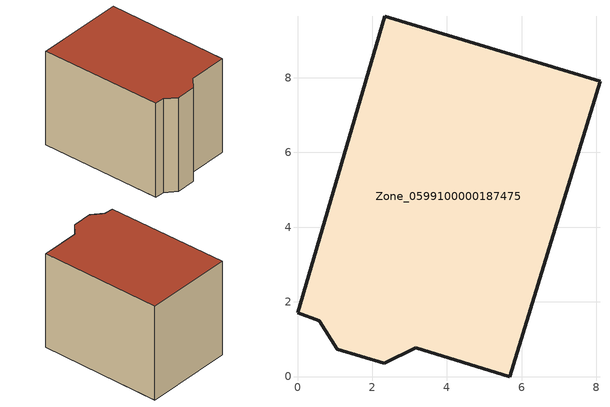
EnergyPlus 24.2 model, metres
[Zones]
Zone_0599100000187475
 floor ground (C_G): 2.34,9.64 8.1,7.91 5.69,0 3.17,0.77 2.32,0.36 1.07,0.73 0.59,1.49 0,1.71 z0
 wall outside (C_F): 1.07,0.73 2.32,0.36 3.17,0.77 5.69,0 8.1,7.91 2.34,9.64 0,1.71 0.59,1.49 1.07,0.73 z0:6.53
 roof outside (C_R): 2.34,9.64 0,1.71 0.59,1.49 1.07,0.73 2.32,0.36 3.17,0.77 5.69,0 8.1,7.91 z6.53
[BUILDING]
Pand.0599100000187475: North Axis=0; Terrain=City; Loads Convergence Tolerance Value=0.04; Temperature Convergence Tolerance Value=0.4; Solar Distribution=FullExterior; Maximum Number of Warmup Days=25; Minimum Number of Warmup Days=1
[Site:Location]
Rotterdam.The.Hague.AP_ZH_NLD Design_Conditions: Latitude=51.96; Longitude=4.45; Time Zone=1; Elevation=-4.5
[SITE:GROUNDTEMPERATURE:BUILDINGSURFACE]
18, 18, 18, 18, 18, 18, 18, 18, 18, 18, 18, 18
[MATERIAL] Thermal Absorptance=0.9; Solar Absorptance=0.7; Visible Absorptance=0.7
Name | Roughness | Thickness | Conductivity | Density | Specific Heat
G.D.1965 | MediumSmooth | 0.15 | 1 | 540 | 1210
F.D.1965 | Rough | 0.3 | 0.857143 | 1920 | 840
R.D.1965 | MediumRough | 0.2 | 0.08 | 1500 | 1000
[CONSTRUCTION]
C_G: G.D.1965
C_F: F.D.1965
C_R: R.D.1965
[ZONE]
Zone_0599100000187475: Type=1; Multiplier=1; Ceiling Height=Autocalculate; Volume=Autocalculate; Floor Area=autocalculate; Part of Total Floor Area=Yes
[ZONEINFILTRATION:DESIGNFLOWRATE]
Infil_Zone_0599100000187475: Zone or ZoneList or Space or SpaceList=Zone_0599100000187475; Schedule=AlwaysOn; Design Flow Rate Calculation Method=Flow/Area; Flow Rate per Floor Area=0.0042; Constant Term Coefficient=1; Temperature Term Coefficient=0; Velocity Term Coefficient=0; Velocity Squared Term Coefficient=0
[HVACTEMPLATE:ZONE:IDEALLOADSAIRSYSTEM]
Zone_0599100000187475: Maximum Heating Supply Air Temperature=50; Minimum Cooling Supply Air Temperature=13; Maximum Heating Supply Air Humidity Ratio=0.0156; Minimum Cooling Supply Air Humidity Ratio=0.0077; Heating Limit=NoLimit; Cooling Limit=NoLimit; Dehumidification Control Type=ConstantSensibleHeatRatio; Cooling Sensible Heat Ratio=0.7; Dehumidification Setpoint=60; Humidification Control Type=None; Humidification Setpoint=30; Outdoor Air Method=None; Outdoor Air Flow Rate per Person=0.00944; Outdoor Air Flow Rate per Zone Floor Area=0; Outdoor Air Flow Rate per Zone=0; Demand Controlled Ventilation Type=None; Outdoor Air Economizer Type=NoEconomizer; Heat Recovery Type=None; Sensible Heat Recovery Effectiveness=0.7; Latent Heat Recovery Effectiveness=0.65
[ZONECONTROL:THERMOSTAT]
ThermostatControl_Zone_0599100000187475: Zone or ZoneList=Zone_0599100000187475; Control Type Schedule=DualSetpointControlType; Control 1=Thermostat_Zone_0599100000187475; Temperature Difference Between Cutout And Setpoint=0
[THERMOSTATSETPOINT:DUALSETPOINT]
Thermostat_Zone_0599100000187475: Heating Setpoint Temperature Schedule=HeatingSetpoint_Zone_0599100000187475; Cooling Setpoint Temperature Schedule=CoolingSetpoint_Zone_0599100000187475
[SCHEDULE:COMPACT]
HeatingSetpoint_Zone_0599100000187475: Through: 12/31, For: AllDays, Until: 24:00, 21
CoolingSetpoint_Zone_0599100000187475: Through: 12/31, For: AllDays, Until: 24:00, 24
DualSetpointControlType: Through: 12/31, For: AllDays, Until: 24:00, 4
AlwaysOn: Through: 12/31, For: AllDays, Until: 24:00, 1
